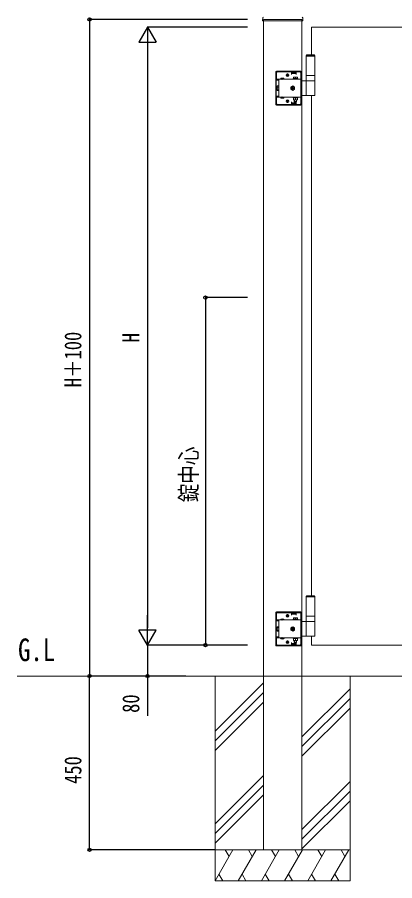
# Model space of a CAD drawing. Units: millimetres, scale not verified. Extents: x -4205 to 4205, y -2970 to 2970.
# Drawn here: x -2006 to -1029, y -515 to 1720 of the extents above; entities that cross this region are included whole.
import ezdxf
from ezdxf.enums import TextEntityAlignment as Align

# ---------------------------------------------------------------- set-up
doc = ezdxf.new("R2010")
doc.units = ezdxf.units.MM
doc.header["$LTSCALE"] = 12
doc.layers.add('0-2_USER1', color=3, linetype='Continuous')
doc.layers.add('0-5_YKK_D', color=6, linetype='Continuous')
doc.layers.add('0-4_YKK_A1', color=4, linetype='Continuous', lineweight=18)
doc.styles.add('ＭＳ ゴシック', font='')
doc.styles.get('ＭＳ ゴシック').set_extended_font_data('MS Gothic')

msp = doc.modelspace()

# ---------------------------------------------------------------- linework, layer by layer
at = {"layer": '0-4_YKK_A1'}
for p, q in [((-1370.73, 1718.29), (-1371.08, 1711.63)), ((-1370.58, 1711.1), (-1267.38, 1711.1)), ((-1368.98, 1714.6), (-1368.98, 1711.1)), ((-1368.98, 14.6), (-1368.98, 1711.1)), ((-1268.98, 14.6), (-1268.98, 1711.1)), ((-1267.23, 1718.29), (-1266.88, 1711.63)), ((-1243.98, 1622.6), (-1243.98, 1694.6)), ((-1256.48, 1622.6), (-1258.48, 1620.6)), ((-1258.48, 1620.6), (-1235.48, 1620.6)), ((-1258.48, 1619.6), (-1235.48, 1619.6)), ((-1256.48, 1622.6), (-1237.48, 1622.6)), ((-1237.48, 1622.6), (-1235.48, 1620.6)), ((-1336.98, 1494.6), (-1336.98, 1578.6)), ((-1335.48, 1494.6), (-1335.48, 1578.6)), ((-1334.98, 1580.6), (-1271.98, 1580.6)), ((-1334.98, 1579.1), (-1271.98, 1579.1)), ((-1334.98, 1575.6), (-1334.98, 1557.3)), ((-1295.98, 1578.6), (-1331.98, 1578.6)), ((-1310.48, 1570.6), (-1302.48, 1570.6)), ((-1309.73, 1570.35), (-1309.73, 1570.85)), ((-1306.48, 1566.6), (-1306.48, 1574.6)), ((-1303.23, 1570.35), (-1303.23, 1570.85)), ((-1295.98, 1572.1), (-1295.98, 1578.6)), ((-1283.98, 1577.6), (-1295.98, 1577.6)), ((-1283.98, 1574.6), (-1295.98, 1574.6)), ((-1294.98, 1576.1), (-1294.98, 1579.1)), ((-1294.98, 1576.1), (-1284.98, 1576.1)), ((-1290.98, 1565.4), (-1290.98, 1561.4)), ((-1280.98, 1565.4), (-1290.98, 1565.4)), ((-1285.98, 1561.4), (-1285.98, 1564.97)), ((-1284.98, 1576.1), (-1284.98, 1579.1)), ((-1283.98, 1572.1), (-1283.98, 1578.6)), ((-1274.98, 1578.6), (-1283.98, 1578.6)), ((-1280.98, 1561.4), (-1280.98, 1565.4)), ((-1280.48, 1579.1), (-1280.48, 1580.6)), ((-1272.48, 1579.1), (-1272.48, 1580.6)), ((-1271.98, 1497.6), (-1271.98, 1575.6)), ((-1271.48, 1555.6), (-1271.48, 1578.6)), ((-1269.98, 1555.6), (-1269.98, 1578.6)), ((-1258.48, 1569.6), (-1235.48, 1569.6)), ((-1334.98, 1559.8), (-1271.98, 1559.8)), ((-1328.98, 1557.3), (-1334.98, 1557.3)), ((-1328.98, 1557.3), (-1328.98, 1559.8)), ((-1328.98, 1557.3), (-1328.98, 1515.9)), ((-1324.73, 1560.31), (-1324.73, 1559.8)), ((-1315.23, 1560.31), (-1324.73, 1560.31)), ((-1315.23, 1559.8), (-1324.73, 1559.8)), ((-1322.33, 1562.3), (-1321.13, 1559.83)), ((-1321.13, 1559.83), (-1319.98, 1559.22)), ((-1318.84, 1559.83), (-1319.98, 1559.22)), ((-1317.63, 1562.3), (-1318.84, 1559.83)), ((-1315.23, 1560.31), (-1315.23, 1559.8)), ((-1292.23, 1561.4), (-1292.23, 1559.8)), ((-1279.73, 1561.4), (-1292.23, 1561.4)), ((-1292.23, 1559.8), (-1279.73, 1559.8)), ((-1290.98, 1561.4), (-1280.98, 1561.4)), ((-1279.73, 1559.8), (-1279.73, 1561.4)), ((-1268.98, 1555.6), (-1271.98, 1555.6)), ((-1271.48, 1557.3), (-1269.98, 1557.3)), ((-1235.48, 1555.6), (-1268.98, 1555.6)), ((-1258.48, 1519.1), (-1258.48, 1554.1)), ((-1235.48, 1519.1), (-1235.48, 1554.1)), ((-1333.28, 1541.6), (-1332.83, 1542.37)), ((-1333.28, 1541.6), (-1333.28, 1531.6)), ((-1333.28, 1531.6), (-1332.83, 1530.83)), ((-1329.28, 1542.37), (-1332.83, 1542.37)), ((-1329.28, 1539.49), (-1332.83, 1539.49)), ((-1329.28, 1533.71), (-1332.83, 1533.71)), ((-1329.28, 1530.83), (-1332.83, 1530.83)), ((-1329.28, 1530.83), (-1329.28, 1542.37)), ((-1329.28, 1540.5), (-1328.98, 1540.5)), ((-1329.28, 1532.7), (-1329.28, 1540.5)), ((-1329.28, 1532.7), (-1328.98, 1532.7)), ((-1297.98, 1539.49), (-1292.98, 1542.37)), ((-1297.98, 1533.71), (-1297.98, 1539.49)), ((-1292.98, 1530.83), (-1297.98, 1533.71)), ((-1296.13, 1537.2), (-1294.89, 1537.2)), ((-1296.13, 1536), (-1296.13, 1537.2)), ((-1294.89, 1536), (-1296.13, 1536)), ((-1293.58, 1538.51), (-1293.58, 1539.75)), ((-1293.58, 1539.75), (-1292.38, 1539.75)), ((-1292.98, 1542.37), (-1287.98, 1539.49)), ((-1287.98, 1533.71), (-1292.98, 1530.83)), ((-1292.38, 1539.75), (-1292.38, 1538.51)), ((-1292.38, 1534.69), (-1292.38, 1533.45)), ((-1289.83, 1536), (-1291.07, 1536)), ((-1287.98, 1539.49), (-1287.98, 1533.71)), ((-1328.98, 1515.9), (-1334.98, 1515.9)), ((-1334.98, 1515.9), (-1334.98, 1497.6)), ((-1334.98, 1513.4), (-1271.98, 1513.4)), ((-1328.98, 1515.9), (-1328.98, 1513.4)), ((-1315.23, 1513.4), (-1324.73, 1513.4)), ((-1324.73, 1512.89), (-1324.73, 1513.4)), ((-1315.23, 1512.89), (-1324.73, 1512.89)), ((-1322.33, 1510.9), (-1321.13, 1513.37)), ((-1321.13, 1513.37), (-1319.98, 1513.98)), ((-1318.84, 1513.37), (-1319.98, 1513.98)), ((-1317.63, 1510.9), (-1318.84, 1513.37)), ((-1315.23, 1512.89), (-1315.23, 1513.4)), ((-1310.48, 1502.6), (-1302.48, 1502.6)), ((-1309.73, 1502.85), (-1309.73, 1502.35)), ((-1306.48, 1506.6), (-1306.48, 1498.6)), ((-1303.23, 1502.85), (-1303.23, 1502.35)), ((-1295.98, 1501.1), (-1295.98, 1494.6)), ((-1283.98, 1498.6), (-1295.98, 1498.6)), ((-1292.23, 1513.4), (-1279.73, 1513.4)), ((-1292.23, 1511.8), (-1292.23, 1513.4)), ((-1279.73, 1511.8), (-1292.23, 1511.8)), ((-1290.98, 1506.8), (-1290.98, 1511.8)), ((-1290.98, 1511.8), (-1280.98, 1511.8)), ((-1280.98, 1506.8), (-1290.98, 1506.8)), ((-1289.18, 1513.4), (-1289.18, 1511.8)), ((-1288.98, 1506.8), (-1288.98, 1502.4)), ((-1288.98, 1502.4), (-1287.98, 1501.4)), ((-1282.98, 1502.4), (-1288.98, 1502.4)), ((-1288.44, 1506.8), (-1288.44, 1501.86)), ((-1283.98, 1501.4), (-1287.98, 1501.4)), ((-1285.98, 1511.8), (-1285.98, 1507.23)), ((-1282.98, 1502.4), (-1283.98, 1501.4)), ((-1283.98, 1501.1), (-1283.98, 1494.6)), ((-1283.52, 1506.8), (-1283.52, 1501.86)), ((-1282.98, 1506.8), (-1282.98, 1502.4)), ((-1282.78, 1513.4), (-1282.78, 1511.8)), ((-1280.98, 1511.8), (-1280.98, 1506.8)), ((-1279.73, 1513.4), (-1279.73, 1511.8)), ((-1271.98, 1517.6), (-1268.98, 1517.6)), ((-1271.48, 1494.6), (-1271.48, 1517.6)), ((-1271.48, 1515.9), (-1269.98, 1515.9)), ((-1269.98, 1494.6), (-1269.98, 1517.6)), ((-1268.98, 1517.6), (-1236.98, 1517.6)), ((-1243.98, 222.6), (-1243.98, 1517.6)), ((-1334.98, 1494.1), (-1271.98, 1494.1)), ((-1334.98, 1492.6), (-1271.98, 1492.6)), ((-1331.98, 1494.6), (-1295.98, 1494.6)), ((-1283.98, 1495.6), (-1295.98, 1495.6)), ((-1294.98, 1497.1), (-1294.98, 1494.1)), ((-1294.98, 1497.1), (-1284.98, 1497.1)), ((-1284.98, 1497.1), (-1284.98, 1494.1)), ((-1283.98, 1494.6), (-1274.98, 1494.6)), ((-1280.48, 1492.6), (-1280.48, 1494.1)), ((-1272.48, 1492.6), (-1272.48, 1494.1)), ((-1256.48, 222.6), (-1258.48, 220.6)), ((-1258.48, 220.6), (-1235.48, 220.6)), ((-1258.48, 219.6), (-1235.48, 219.6)), ((-1256.48, 222.6), (-1237.48, 222.6)), ((-1243.98, 219.6), (-1243.98, 220.6)), ((-1237.48, 222.6), (-1235.48, 220.6)), ((-1334.98, 180.6), (-1271.98, 180.6)), ((-1334.98, 179.1), (-1271.98, 179.1)), ((-1294.98, 176.1), (-1294.98, 179.1)), ((-1284.98, 176.1), (-1284.98, 179.1)), ((-1280.48, 179.1), (-1280.48, 180.6)), ((-1272.48, 179.1), (-1272.48, 180.6)), ((-1336.98, 94.6), (-1336.98, 178.6)), ((-1335.48, 94.6), (-1335.48, 178.6)), ((-1334.98, 175.6), (-1334.98, 157.3)), ((-1334.98, 159.8), (-1271.98, 159.8)), ((-1328.98, 157.3), (-1334.98, 157.3)), ((-1295.98, 178.6), (-1331.98, 178.6)), ((-1328.98, 157.3), (-1328.98, 159.8)), ((-1328.98, 157.3), (-1328.98, 115.9)), ((-1324.73, 160.31), (-1324.73, 159.8)), ((-1315.23, 160.31), (-1324.73, 160.31)), ((-1315.23, 159.8), (-1324.73, 159.8)), ((-1322.33, 162.3), (-1321.13, 159.83)), ((-1321.13, 159.83), (-1319.98, 159.22)), ((-1318.84, 159.83), (-1319.98, 159.22)), ((-1317.63, 162.3), (-1318.84, 159.83)), ((-1315.23, 160.31), (-1315.23, 159.8)), ((-1310.48, 170.6), (-1302.48, 170.6)), ((-1309.73, 170.35), (-1309.73, 170.85)), ((-1306.48, 166.6), (-1306.48, 174.6)), ((-1303.23, 170.35), (-1303.23, 170.85)), ((-1295.98, 172.1), (-1295.98, 178.6)), ((-1283.98, 177.6), (-1295.98, 177.6)), ((-1283.98, 174.6), (-1295.98, 174.6)), ((-1294.98, 176.1), (-1284.98, 176.1)), ((-1292.23, 161.4), (-1292.23, 159.8)), ((-1279.73, 161.4), (-1292.23, 161.4)), ((-1292.23, 159.8), (-1279.73, 159.8)), ((-1290.98, 165.4), (-1290.98, 161.4)), ((-1280.98, 165.4), (-1290.98, 165.4)), ((-1290.98, 161.4), (-1280.98, 161.4)), ((-1285.98, 161.4), (-1285.98, 164.97)), ((-1283.98, 172.1), (-1283.98, 178.6)), ((-1274.98, 178.6), (-1283.98, 178.6)), ((-1280.98, 161.4), (-1280.98, 165.4)), ((-1279.73, 159.8), (-1279.73, 161.4)), ((-1271.98, 97.6), (-1271.98, 175.6)), ((-1271.48, 155.6), (-1271.48, 178.6)), ((-1271.48, 157.3), (-1269.98, 157.3)), ((-1269.98, 155.6), (-1269.98, 178.6)), ((-1258.48, 169.6), (-1235.48, 169.6)), ((-1333.28, 141.6), (-1332.83, 142.37)), ((-1333.28, 141.6), (-1333.28, 131.6)), ((-1329.28, 142.37), (-1332.83, 142.37)), ((-1329.28, 139.49), (-1332.83, 139.49)), ((-1329.28, 130.83), (-1329.28, 142.37)), ((-1329.28, 140.5), (-1328.98, 140.5)), ((-1329.28, 132.7), (-1329.28, 140.5)), ((-1297.98, 139.49), (-1292.98, 142.37)), ((-1297.98, 133.71), (-1297.98, 139.49)), ((-1296.13, 137.2), (-1294.89, 137.2)), ((-1296.13, 136), (-1296.13, 137.2)), ((-1294.89, 136), (-1296.13, 136)), ((-1293.58, 138.51), (-1293.58, 139.75)), ((-1293.58, 139.75), (-1292.38, 139.75)), ((-1292.98, 142.37), (-1287.98, 139.49)), ((-1292.38, 139.75), (-1292.38, 138.51)), ((-1292.38, 134.69), (-1292.38, 133.45)), ((-1289.83, 136), (-1291.07, 136)), ((-1287.98, 139.49), (-1287.98, 133.71)), ((-1268.98, 155.6), (-1271.98, 155.6)), ((-1235.48, 155.6), (-1268.98, 155.6)), ((-1258.48, 119.1), (-1258.48, 154.1)), ((-1235.48, 119.1), (-1235.48, 154.1)), ((-1328.98, 115.9), (-1334.98, 115.9)), ((-1334.98, 115.9), (-1334.98, 97.6)), ((-1334.98, 113.4), (-1271.98, 113.4)), ((-1333.28, 131.6), (-1332.83, 130.83)), ((-1329.28, 133.71), (-1332.83, 133.71)), ((-1329.28, 130.83), (-1332.83, 130.83)), ((-1329.28, 132.7), (-1328.98, 132.7)), ((-1328.98, 115.9), (-1328.98, 113.4)), ((-1315.23, 113.4), (-1324.73, 113.4)), ((-1324.73, 112.89), (-1324.73, 113.4)), ((-1315.23, 112.89), (-1324.73, 112.89)), ((-1322.33, 110.9), (-1321.13, 113.37)), ((-1321.13, 113.37), (-1319.98, 113.98)), ((-1318.84, 113.37), (-1319.98, 113.98)), ((-1317.63, 110.9), (-1318.84, 113.37)), ((-1315.23, 112.89), (-1315.23, 113.4)), ((-1292.98, 130.83), (-1297.98, 133.71)), ((-1287.98, 133.71), (-1292.98, 130.83)), ((-1292.23, 113.4), (-1279.73, 113.4)), ((-1292.23, 111.8), (-1292.23, 113.4)), ((-1279.73, 111.8), (-1292.23, 111.8)), ((-1290.98, 106.8), (-1290.98, 111.8)), ((-1290.98, 111.8), (-1280.98, 111.8)), ((-1289.18, 113.4), (-1289.18, 111.8)), ((-1285.98, 111.8), (-1285.98, 107.23)), ((-1282.78, 113.4), (-1282.78, 111.8)), ((-1280.98, 111.8), (-1280.98, 106.8)), ((-1279.73, 113.4), (-1279.73, 111.8)), ((-1271.98, 117.6), (-1268.98, 117.6)), ((-1271.48, 94.6), (-1271.48, 117.6)), ((-1271.48, 115.9), (-1269.98, 115.9)), ((-1269.98, 94.6), (-1269.98, 117.6)), ((-1268.98, 117.6), (-1236.98, 117.6)), ((-1334.98, 94.1), (-1271.98, 94.1)), ((-1334.98, 92.6), (-1271.98, 92.6)), ((-1331.98, 94.6), (-1295.98, 94.6)), ((-1310.48, 102.6), (-1302.48, 102.6)), ((-1309.73, 102.85), (-1309.73, 102.35)), ((-1306.48, 106.6), (-1306.48, 98.6)), ((-1303.23, 102.85), (-1303.23, 102.35)), ((-1295.98, 101.1), (-1295.98, 94.6)), ((-1283.98, 98.6), (-1295.98, 98.6)), ((-1283.98, 95.6), (-1295.98, 95.6)), ((-1294.98, 97.1), (-1294.98, 94.1)), ((-1294.98, 97.1), (-1284.98, 97.1)), ((-1280.98, 106.8), (-1290.98, 106.8)), ((-1288.98, 106.8), (-1288.98, 102.4)), ((-1288.98, 102.4), (-1287.98, 101.4)), ((-1282.98, 102.4), (-1288.98, 102.4)), ((-1288.44, 106.8), (-1288.44, 101.86)), ((-1283.98, 101.4), (-1287.98, 101.4)), ((-1284.98, 97.1), (-1284.98, 94.1)), ((-1282.98, 102.4), (-1283.98, 101.4)), ((-1283.98, 101.1), (-1283.98, 94.6)), ((-1283.98, 94.6), (-1274.98, 94.6)), ((-1283.52, 106.8), (-1283.52, 101.86)), ((-1282.98, 106.8), (-1282.98, 102.4)), ((-1280.48, 92.6), (-1280.48, 94.1)), ((-1272.48, 92.6), (-1272.48, 94.1)), ((-2006.14, 14.6), (286.74, 14.6)), ((-1493.98, 14.6), (-1493.98, -515.4)), ((-1368.98, 14.6), (-1368.98, -435.4)), ((-1268.98, 14.6), (-1268.98, -435.4)), ((-1143.98, 14.6), (-1143.98, -515.4)), ((-1368.98, -3.19), (-1493.98, -128.19)), ((-1143.98, -18.19), (-1268.98, -143.19)), ((-1368.98, -28.19), (-1493.98, -153.19)), ((-1143.98, -43.19), (-1268.98, -168.19)), ((-1368.98, -53.19), (-1493.98, -178.19)), ((-1143.98, -68.19), (-1268.98, -193.19)), ((-1368.98, -243.19), (-1493.98, -368.19)), ((-1368.98, -268.19), (-1493.98, -393.19)), ((-1143.98, -258.19), (-1268.98, -383.19)), ((-1143.98, -283.19), (-1268.98, -408.19)), ((-1368.98, -293.19), (-1493.98, -418.19)), ((-1143.98, -308.19), (-1268.98, -433.19)), ((-1493.98, -435.4), (-1143.98, -435.4)), ((-1447.79, -435.4), (-1493.98, -515.4)), ((-1467.79, -435.4), (-1457.79, -452.72)), ((-1387.79, -435.4), (-1433.98, -515.4)), ((-1407.79, -435.4), (-1397.79, -452.72)), ((-1327.79, -435.4), (-1373.98, -515.4)), ((-1368.98, -435.4), (-1268.98, -435.4)), ((-1347.79, -435.4), (-1337.79, -452.72)), ((-1267.79, -435.4), (-1313.98, -515.4)), ((-1287.79, -435.4), (-1277.79, -452.72)), ((-1207.79, -435.4), (-1253.98, -515.4)), ((-1227.79, -435.4), (-1217.79, -452.72)), ((-1147.79, -435.4), (-1193.98, -515.4)), ((-1167.79, -435.4), (-1157.79, -452.72)), ((-1483.98, -498.08), (-1473.98, -515.4)), ((-1423.98, -498.08), (-1413.98, -515.4)), ((-1363.98, -498.08), (-1353.98, -515.4)), ((-1303.98, -498.08), (-1293.98, -515.4)), ((-1243.98, -498.08), (-1233.98, -515.4)), ((-1183.98, -498.08), (-1173.98, -515.4)), ((-1493.98, -515.4), (-1143.98, -515.4))]:
    msp.add_line(p, q, dxfattribs=at)
for points in [[(-1368.98, 1714.6), (-1268.98, 1714.6), (-1268.98, 1711.1)], [(-1243.98, 1694.6), (-843.98, 1694.6), (-843.98, 94.6), (-1243.98, 94.6), (-1243.98, 117.6)], [(-1258.48, 1555.6), (-1258.48, 1569.6), (-1258.48, 1620.6)], [(-1235.48, 1555.6), (-1235.48, 1569.6), (-1235.48, 1620.6)], [(-1292.38, 1533.45), (-1293.58, 1533.45), (-1293.58, 1534.69)], [(-1291.07, 1537.2), (-1289.83, 1537.2), (-1289.83, 1536)], [(-1271.98, 1531.5), (-1269.98, 1531.5), (-1269.98, 1541.7), (-1271.98, 1541.7)], [(-1258.48, 155.6), (-1258.48, 169.6), (-1258.48, 220.6)], [(-1235.48, 155.6), (-1235.48, 169.6), (-1235.48, 220.6)], [(-1292.38, 133.45), (-1293.58, 133.45), (-1293.58, 134.69)], [(-1291.07, 137.2), (-1289.83, 137.2), (-1289.83, 136)], [(-1271.98, 131.5), (-1269.98, 131.5), (-1269.98, 141.7), (-1271.98, 141.7)]]:
    msp.add_lwpolyline(points, dxfattribs=at)
for centre, radius, start, end in [((-1370.58, 1711.6), 0.5, 177, 270), ((-1368.73, 1718.18), 2, 99.0011, 177), ((-1269.23, 1718.18), 2, 3, 80.9989), ((-1267.38, 1711.6), 0.5, 270, 3), ((-1334.98, 1578.6), 2, 90, 180), ((-1334.98, 1578.6), 0.5, 90, 180), ((-1331.98, 1575.6), 3, 90, 180), ((-1306.48, 1570.85), 3.25, 0, 180), ((-1306.48, 1570.35), 3.25, 180, 0), ((-1288.48, 1557.97), 7.43, 70.34714, 109.65286), ((-1283.48, 1557.97), 7.43, 70.34714, 109.65286), ((-1274.98, 1575.6), 3, 0, 90), ((-1271.98, 1578.6), 2, 0, 90), ((-1271.98, 1578.6), 0.5, 0, 90), ((-1319.98, 1557.03), 5.77, 34.65097, 145.34903), ((-1256.98, 1554.1), 1.5, 90, 180), ((-1236.98, 1554.1), 1.5, 360, 90), ((-1330.72, 1540.93), 2.56, 145.61575, 214.38425), ((-1323.73, 1536.6), 9.55, 162.41205, 197.58795), ((-1330.72, 1532.27), 2.56, 145.61575, 214.38425), ((-1292.98, 1536.6), 5, 103.11701, 349.84078), ((-1292.98, 1536.6), 4.3, 96.72822, 356.22957), ((-1294.89, 1538.51), 1.31, 270, 0), ((-1294.89, 1534.69), 1.31, 0, 90), ((-1292.98, 1536.6), 5, 349.84078, 103.11701), ((-1292.98, 1536.6), 4.3, 356.22957, 96.72822), ((-1291.07, 1538.51), 1.31, 180, 270), ((-1291.07, 1534.69), 1.31, 90, 180), ((-1319.98, 1516.17), 5.77, 214.65097, 325.34903), ((-1306.48, 1502.85), 3.25, 0, 180), ((-1306.48, 1502.35), 3.25, 180, 0), ((-1288.48, 1514.23), 7.43, 250.34714, 289.65286), ((-1283.48, 1514.23), 7.43, 250.34714, 289.65286), ((-1256.98, 1519.1), 1.5, 180, 270), ((-1236.98, 1519.1), 1.5, 270, 360), ((-1334.98, 1494.6), 2, 180, 270), ((-1334.98, 1494.6), 0.5, 180, 270), ((-1331.98, 1497.6), 3, 180, 270), ((-1274.98, 1497.6), 3, 270, 0), ((-1271.98, 1494.6), 0.5, 270, 0), ((-1271.98, 1494.6), 2, 270, 0), ((-1334.98, 178.6), 2, 90, 180), ((-1334.98, 178.6), 0.5, 90, 180), ((-1271.98, 178.6), 2, 0, 90), ((-1271.98, 178.6), 0.5, 0, 90), ((-1331.98, 175.6), 3, 90, 180), ((-1319.98, 157.03), 5.77, 34.65097, 145.34903), ((-1306.48, 170.85), 3.25, 0, 180), ((-1306.48, 170.35), 3.25, 180, 0), ((-1288.48, 157.97), 7.43, 70.34714, 109.65286), ((-1283.48, 157.97), 7.43, 70.34714, 109.65286), ((-1274.98, 175.6), 3, 0, 90), ((-1330.72, 140.93), 2.56, 145.61575, 214.38425), ((-1323.73, 136.6), 9.55, 162.41205, 197.58795), ((-1292.98, 136.6), 5, 103.11701, 349.84078), ((-1292.98, 136.6), 4.3, 96.72822, 356.22957), ((-1294.89, 138.51), 1.31, 270, 0), ((-1294.89, 134.69), 1.31, 0, 90), ((-1292.98, 136.6), 5, 349.84078, 103.11701), ((-1292.98, 136.6), 4.3, 356.22957, 96.72822), ((-1291.07, 138.51), 1.31, 180, 270), ((-1291.07, 134.69), 1.31, 90, 180), ((-1256.98, 154.1), 1.5, 90, 180), ((-1236.98, 154.1), 1.5, 0, 90), ((-1330.72, 132.27), 2.56, 145.61575, 214.38425), ((-1319.98, 116.17), 5.77, 214.65097, 325.34903), ((-1256.98, 119.1), 1.5, 180, 270), ((-1236.98, 119.1), 1.5, 270, 0), ((-1334.98, 94.6), 2, 180, 270), ((-1334.98, 94.6), 0.5, 180, 270), ((-1331.98, 97.6), 3, 180, 270), ((-1306.48, 102.85), 3.25, 0, 180), ((-1306.48, 102.35), 3.25, 180, 0), ((-1288.48, 114.23), 7.43, 250.34714, 289.65286), ((-1283.48, 114.23), 7.43, 250.34714, 289.65286), ((-1274.98, 97.6), 3, 270, 0), ((-1271.98, 94.6), 0.5, 270, 0), ((-1271.98, 94.6), 2, 270, 0)]:
    msp.add_arc(centre, radius, start, end, dxfattribs=at)
at = {"layer": '0-5_YKK_D'}
for p, q in [((-1410.36, 1714.6), (-1819.98, 1714.6)), ((-1818.98, 1714.6), (-1818.98, 14.6)), ((-1668.98, 1694.6), (-1691.48, 1655.63)), ((-1410.36, 1694.6), (-1669.98, 1694.6)), ((-1668.98, 1694.6), (-1646.48, 1655.63)), ((-1668.98, 1694.6), (-1668.98, 1616.66)), ((-1691.48, 1655.63), (-1646.48, 1655.63)), ((-1668.98, 1649.6), (-1668.98, 139.6)), ((-1410.36, 994.6), (-1519.98, 994.6)), ((-1518.98, 994.6), (-1518.98, 94.6)), ((-1668.98, 94.6), (-1668.98, 172.54)), ((-1668.98, 94.6), (-1691.48, 133.57)), ((-1646.48, 133.57), (-1691.48, 133.57)), ((-1668.98, 94.6), (-1646.48, 133.57)), ((-1410.36, 94.6), (-1669.98, 94.6)), ((-1410.36, 94.6), (-1669.98, 94.6)), ((-1410.36, 94.6), (-1519.98, 94.6)), ((-1569.7, 14.6), (-1819.98, 14.6)), ((-1569.7, 14.6), (-1819.98, 14.6)), ((-1818.98, -435.4), (-1818.98, 14.6)), ((-1569.7, 14.6), (-1669.98, 14.6)), ((-1494.98, -435.4), (-1819.98, -435.4))]:
    msp.add_line(p, q, dxfattribs=at)
msp.add_lwpolyline([(-1668.98, 94.6), (-1668.98, 14.6), (-1668.98, -88.8)], dxfattribs=at)
for centre in [(-1818.98, 1714.6), (-1518.98, 994.6), (-1518.98, 94.6), (-1818.98, 14.6), (-1818.98, 14.6), (-1668.98, 14.6), (-1818.98, -435.4)]:
    msp.add_circle(centre, 4.25, dxfattribs=at)

# ---------------------------------------------------------------- texts
at = {"layer": '0-2_USER1', "style": 'ＭＳ ゴシック', "width": 0.8}
msp.add_text('G.L', height=58.65, dxfattribs=at).set_placement((-2004.06, 35.56), align=Align.BOTTOM_LEFT)
at = {"layer": '0-5_YKK_D', "style": 'ＭＳ ゴシック', "width": 0.8}
for s, p in [('H＋100', (-1826.98, 762.2)), ('H', (-1676.98, 878.6)), ('錠中心', (-1526.98, 464.6)), ('80', (-1676.98, -80.8)), ('450', (-1826.98, -264.8))]:
    msp.add_text(s, height=43.99, rotation=90, dxfattribs=at).set_placement(p, align=Align.BOTTOM_LEFT)

doc.saveas('drawing.dxf')
